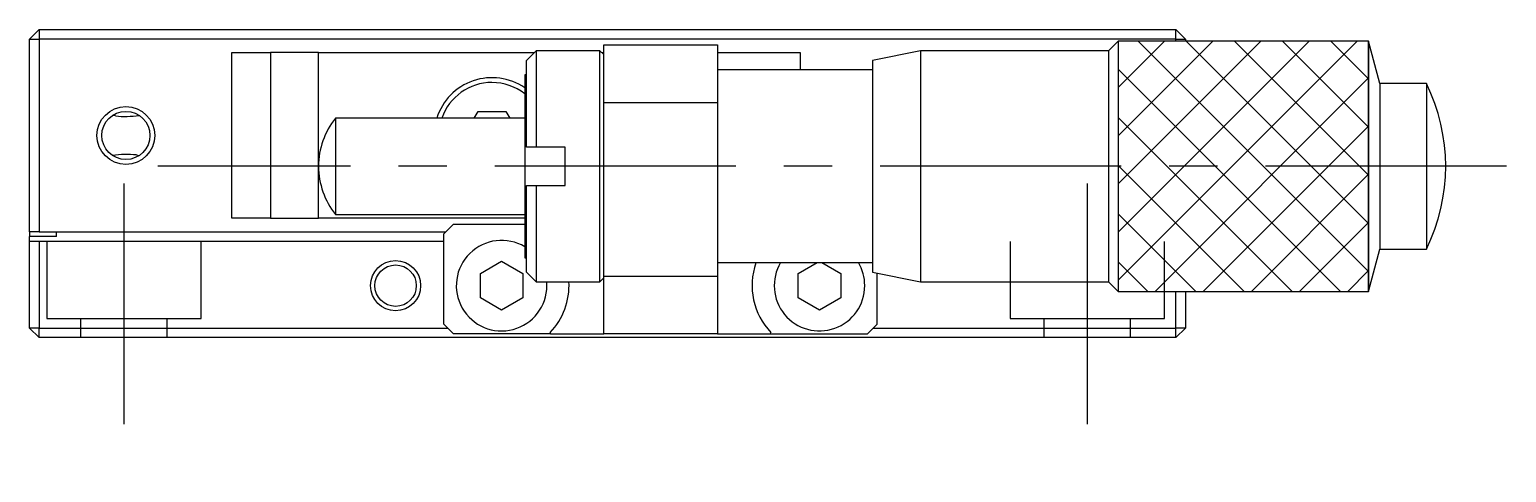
# Model space of a CAD drawing. Extents: x -14 to 387, y 21 to 258.
# Drawn here: x 114.4 to 191.1, y 41 to 64 of the extents above; entities that cross this region are included whole.
import ezdxf

# ---------------------------------------------------------------- set-up
doc = ezdxf.new("R2010")
doc.units = 0
doc.header["$LTSCALE"] = 10
doc.linetypes.add('CENTER', pattern=[2, 1.25, -0.25, 0.25, -0.25])
doc.linetypes.add('DASHED', pattern=[3.5, 2, -1.5])
doc.layers.get('0').update_dxf_attribs({"linetype": 'CONTINUOUS'})
doc.layers.add('CENTER', color=1, linetype='CENTER')

msp = doc.modelspace()

# ---------------------------------------------------------------- linework, layer by layer
at = {"color": 7, "linetype": 'CONTINUOUS'}
for p, q in [((114.935242, 64.019902), (114.435242, 63.519902)), ((114.935242, 64.019902), (114.935242, 63.519902)), ((114.935242, 64.019902), (173.935242, 64.019902)), ((173.935242, 63.519902), (173.935242, 64.019902)), ((174.435242, 63.519902), (173.935242, 64.019902)), ((114.435242, 53.519902), (114.435242, 63.519902)), ((114.435242, 63.519902), (114.935242, 63.519902)), ((114.935242, 63.519902), (114.935242, 53.519902)), ((173.935242, 63.519902), (114.935242, 63.519902)), ((140.735242, 62.919902), (140.235242, 62.419902)), ((140.735242, 62.919902), (140.735242, 57.919902)), ((144.035242, 62.919902), (140.735242, 62.919902)), ((144.035242, 56.919902), (144.035242, 62.919902)), ((144.235242, 62.719902), (144.035242, 62.919902)), ((144.235242, 63.219902), (150.135242, 63.219902)), ((144.235242, 60.219902), (144.235242, 63.219902)), ((150.135242, 63.219902), (150.135242, 60.219902)), ((160.685241, 62.919898), (158.185242, 62.419899)), ((160.685241, 62.919898), (160.685241, 50.919906)), ((170.435246, 62.919898), (160.685241, 62.919898)), ((170.935248, 63.419901), (170.435246, 62.919898)), ((170.435246, 62.919898), (170.435246, 50.919906)), ((170.935248, 63.419901), (170.935248, 50.419903)), ((183.935249, 63.419901), (170.935248, 63.419901)), ((183.935249, 63.419901), (170.935248, 63.419901)), ((170.935248, 63.419901), (170.935248, 50.419903)), ((173.935242, 63.519902), (174.435242, 63.519902)), ((173.935242, 63.419901), (173.935242, 63.519902)), ((174.435242, 63.519902), (174.435242, 63.419901)), ((183.935249, 63.419901), (183.935249, 50.419903)), ((184.524737, 61.219902), (183.935249, 63.419901)), ((183.935249, 50.419903), (183.935249, 63.419901)), ((124.935242, 54.219902), (124.935242, 62.819902)), ((124.935242, 62.819902), (126.935242, 62.819902)), ((126.935242, 62.819902), (126.935242, 54.219902)), ((129.435242, 62.819902), (126.935242, 62.819902)), ((129.435242, 54.219902), (129.435242, 62.819902)), ((129.435242, 62.819902), (140.635242, 62.819902)), ((140.235242, 57.919902), (140.235242, 62.419902)), ((144.135242, 62.819902), (144.235242, 62.819902)), ((150.135242, 62.819902), (154.435242, 62.819902)), ((154.435242, 62.819902), (154.435242, 61.919902)), ((158.185242, 62.419899), (158.185242, 51.419905)), ((140.135242, 61.669902), (140.135242, 52.169902)), ((140.235242, 61.669902), (140.135242, 61.669902)), ((158.185242, 61.919902), (150.135242, 61.919902)), ((184.524737, 61.219902), (184.524737, 52.619902)), ((186.935248, 61.219902), (184.524737, 61.219902)), ((186.935248, 61.219902), (186.935248, 52.619902)), ((150.135242, 60.219902), (144.235242, 60.219902)), ((144.235242, 51.219902), (144.235242, 60.219902)), ((150.135242, 60.219902), (150.135242, 51.219902)), ((118.889934, 59.533282), (118.747856, 59.563932)), ((130.312751, 59.419898), (130.312751, 54.419906)), ((140.135242, 59.419898), (130.312751, 59.419898)), ((137.511479, 59.419898), (137.713554, 59.769902)), ((137.713554, 59.769902), (139.15693, 59.769902)), ((139.15693, 59.769902), (139.359005, 59.419898)), ((119.98055, 57.506522), (120.122628, 57.475871)), ((140.735242, 57.919902), (140.235242, 57.919902)), ((142.235242, 57.919902), (140.735242, 57.919902)), ((142.235242, 55.919902), (142.235242, 57.919902)), ((144.035242, 50.919902), (144.035242, 56.919902)), ((140.235242, 51.419902), (140.235242, 55.919902)), ((140.235242, 55.919902), (140.735242, 55.919902)), ((140.735242, 55.919902), (140.735242, 50.919902)), ((140.735242, 55.919902), (142.235242, 55.919902)), ((126.935242, 54.219902), (124.935242, 54.219902)), ((126.935242, 54.219902), (129.435242, 54.219902)), ((140.135242, 54.219902), (129.435242, 54.219902)), ((130.312751, 54.419906), (140.135242, 54.419906)), ((136.435242, 53.919902), (135.935242, 53.419902)), ((136.435242, 53.919902), (140.135242, 53.919902)), ((114.935242, 53.519902), (114.435242, 53.519902)), ((114.435242, 53.519902), (114.435242, 53.269902)), ((115.835242, 53.269902), (114.435242, 53.269902)), ((114.435242, 53.019902), (114.435242, 53.269902)), ((114.435242, 48.519902), (114.435242, 53.019902)), ((114.935242, 53.019902), (114.435242, 53.019902)), ((114.935242, 53.519902), (136.035242, 53.519902)), ((114.935242, 53.019902), (114.935242, 48.519902)), ((135.935242, 53.019902), (114.935242, 53.019902)), ((115.835242, 53.269902), (115.835242, 53.519902)), ((135.935242, 48.719902), (135.935242, 53.419902)), ((140.135242, 52.169902), (140.235242, 52.169902)), ((183.935249, 50.419903), (184.524737, 52.619902)), ((184.524737, 52.619902), (186.935248, 52.619902)), ((137.835242, 51.354987), (138.935242, 51.990072)), ((138.935242, 51.990072), (140.035242, 51.354987)), ((140.235242, 51.419902), (140.735242, 50.919902)), ((150.135242, 51.919902), (158.185242, 51.919902)), ((154.335242, 51.354987), (155.313703, 51.919902)), ((155.556781, 51.919902), (156.535242, 51.354987)), ((158.185242, 51.419905), (160.685241, 50.919906)), ((158.435242, 48.719902), (158.435242, 51.369905)), ((137.835242, 50.084816), (137.835242, 51.354987)), ((140.035242, 51.354987), (140.035242, 50.084816)), ((140.735242, 50.919902), (144.035242, 50.919902)), ((144.035242, 50.919902), (144.235242, 51.119902)), ((144.235242, 48.219902), (144.235242, 51.219902)), ((144.235242, 51.219902), (150.135242, 51.219902)), ((150.135242, 51.219902), (150.135242, 48.219902)), ((154.335242, 50.084816), (154.335242, 51.354987)), ((156.535242, 51.354987), (156.535242, 50.084816)), ((160.685241, 50.919906), (170.435246, 50.919906)), ((170.435246, 50.919906), (170.935248, 50.419903)), ((138.935242, 49.449731), (137.835242, 50.084816)), ((140.035242, 50.084816), (138.935242, 49.449731)), ((155.435242, 49.449731), (154.335242, 50.084816)), ((156.535242, 50.084816), (155.435242, 49.449731)), ((170.935248, 50.419903), (183.935249, 50.419903)), ((170.935248, 50.419903), (183.935249, 50.419903)), ((173.935242, 48.519902), (173.935242, 50.419903)), ((174.435242, 50.419903), (174.435242, 48.519902)), ((114.935242, 48.019902), (114.435242, 48.519902)), ((114.935242, 48.519902), (114.435242, 48.519902)), ((114.935242, 48.019902), (114.935242, 48.519902)), ((114.935242, 48.519902), (136.135242, 48.519902)), ((135.935242, 48.719902), (136.435242, 48.219902)), ((157.935242, 48.219902), (158.435242, 48.719902)), ((158.235242, 48.519902), (173.935242, 48.519902)), ((173.935242, 48.019902), (173.935242, 48.519902)), ((174.435242, 48.519902), (173.935242, 48.519902)), ((173.935242, 48.019902), (174.435242, 48.519902)), ((173.935242, 48.019902), (114.935242, 48.019902)), ((141.48277, 48.219902), (136.435242, 48.219902)), ((141.453398, 48.28908), (141.48277, 48.219902)), ((141.48277, 48.219902), (144.235242, 48.219902)), ((150.135242, 48.219902), (144.235242, 48.219902)), ((150.135242, 48.219902), (152.887714, 48.219902)), ((152.887714, 48.219902), (152.917087, 48.28908)), ((152.887714, 48.219902), (157.935242, 48.219902))]:
    msp.add_line(p, q, dxfattribs=at)
at = {"color": 3, "linetype": 'CONTINUOUS'}
for p, q in [((170.935248, 61.005663), (173.349486, 63.419901)), ((170.935248, 58.505663), (175.849486, 63.419901)), ((170.935248, 56.005663), (178.349486, 63.419901)), ((170.935248, 53.505663), (180.849486, 63.419901)), ((170.935248, 51.005663), (183.349486, 63.419901)), ((171.969881, 63.419901), (183.935249, 51.454533)), ((174.469881, 63.419901), (183.935249, 53.954533)), ((176.969881, 63.419901), (183.935249, 56.454533)), ((179.469881, 63.419901), (183.935249, 58.954533)), ((181.969881, 63.419901), (183.935249, 61.454533)), ((170.935248, 61.954534), (182.469879, 50.419903)), ((172.849488, 50.419903), (183.935249, 61.505664)), ((170.935248, 59.454534), (179.969879, 50.419903)), ((175.349488, 50.419903), (183.935249, 59.005664)), ((170.935248, 56.954534), (177.469879, 50.419903)), ((177.849488, 50.419903), (183.935249, 56.505664)), ((170.935248, 54.454534), (174.969879, 50.419903)), ((180.349488, 50.419903), (183.935249, 54.005664)), ((170.935248, 51.954534), (172.469879, 50.419903)), ((182.849488, 50.419903), (183.935249, 51.505664))]:
    msp.add_line(p, q, dxfattribs=at)
at = {"color": 3, "linetype": 'DASHED'}
for p, q in [((115.335242, 53.019902), (115.335242, 49.019902)), ((123.335242, 49.019902), (123.335242, 53.019902)), ((165.335242, 53.019902), (165.335242, 49.019902)), ((173.335242, 49.019902), (173.335242, 53.019902)), ((115.335242, 49.019902), (123.335242, 49.019902)), ((117.085242, 49.019902), (117.085242, 48.019902)), ((121.585242, 48.019902), (121.585242, 49.019902)), ((165.335242, 49.019902), (173.335242, 49.019902)), ((167.085242, 49.019902), (167.085242, 48.019902)), ((171.585242, 48.019902), (171.585242, 49.019902))]:
    msp.add_line(p, q, dxfattribs=at)
at = {"color": 3, "linetype": 'CONTINUOUS'}
for centre, radius in [((119.435242, 58.519902), 1.5), ((133.435242, 50.719902), 1.3)]:
    msp.add_circle(centre, radius, dxfattribs=at)
at = {"color": 7, "linetype": 'CONTINUOUS'}
for centre, radius in [((119.435242, 58.519902), 1.25), ((133.435242, 50.719902), 1.075)]:
    msp.add_circle(centre, radius, dxfattribs=at)
for centre, radius, start, end in [((138.435242, 58.519902), 3, 55.481892, 162.542477), ((138.435242, 58.519902), 2.75, 90, 160.896764), ((138.435242, 58.519902), 2.75, 51.816518, 90), ((178.190248, 56.919902), 9.745001, 333.816209, 26.183791), ((119.386389, 64.370452), 4.862579, 264.14005335, 278.70859178), ((133.435247, 56.919902), 3.999997, 141.317811, 180), ((119.484098, 52.669352), 4.862579, 84.14009981, 98.70863823), ((133.435247, 56.919902), 3.999997, 180, 218.682189), ((138.935242, 50.719902), 2.35, 59.293644, 0), ((155.435242, 50.719902), 3.5, 160.314945, 223.989014), ((155.435242, 50.719902), 2.35, 149.293644, 0), ((155.435242, 50.719902), 2.35, 0, 30.706356), ((138.935242, 50.719902), 2.35, 0, 4.882142), ((138.935242, 50.719902), 3.5, 316.010986, 3.275829)]:
    msp.add_arc(centre, radius, start, end, dxfattribs=at)
at = {"layer": 'CENTER', "color": 1, "linetype": 'CENTER'}
for p, q in [((191.090316, 56.919902), (121.090316, 56.919902)), ((119.335242, 56.019902), (119.335242, 41.019902)), ((169.335242, 56.019902), (169.335242, 41.019902))]:
    msp.add_line(p, q, dxfattribs=at)

doc.saveas('drawing.dxf')
